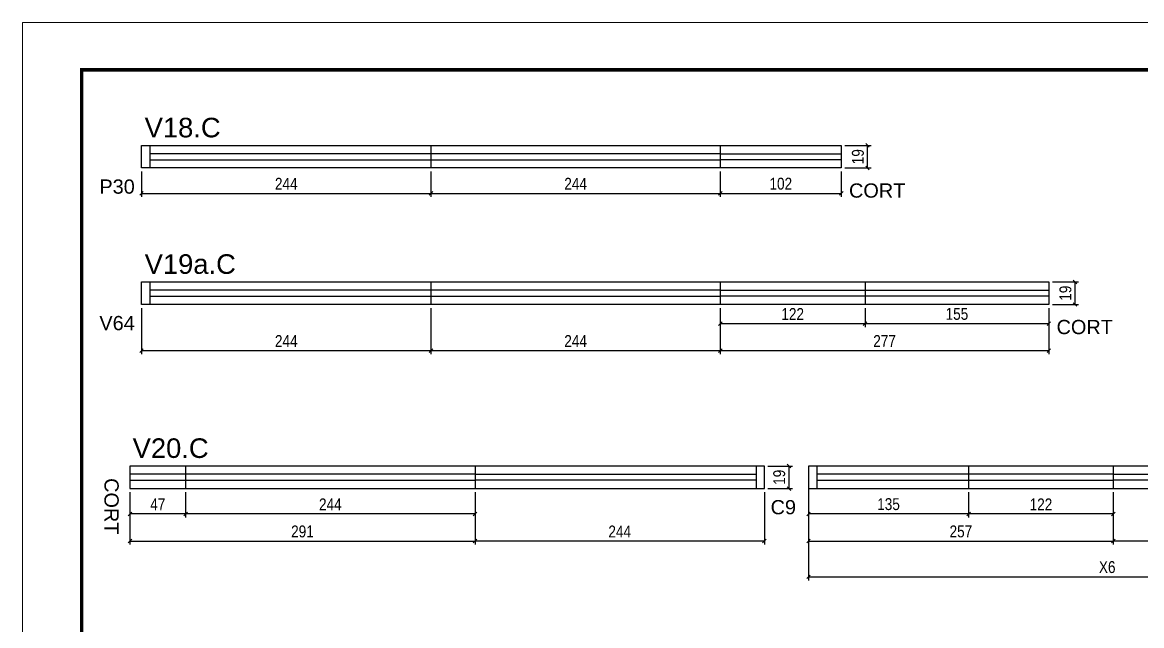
# Model space of a CAD drawing. Extents: x -1206 to 6684, y -2991 to 10691.
# Drawn here: x 3241 to 4185, y -150 to 359 of the extents above; entities that cross this region are included whole.
import ezdxf

# ---------------------------------------------------------------- set-up
doc = ezdxf.new("R2010")
doc.units = 0
doc.layers.get('0').update_dxf_attribs({"color": 50})
for name, color, linetype in [('5', 5, 'Continuous'), ('COTA', 241, 'Continuous'), ('NOMENCLATURA', 7, 'Continuous'), ('Painéis', 200, 'Continuous'), ('SARR_2.2x7', 40, 'Continuous')]:
    doc.layers.add(name, color=color, linetype=linetype)
doc.layers.add('Folhas', color=255, linetype='Continuous', lineweight=9)
doc.styles.add('COTA TECNICA', font='techl___.ttf', dxfattribs={"height": 10})
doc.styles.add('COTA TECNICA-50', font='techl___.ttf', dxfattribs={"height": 10})
doc.styles.get("Standard").update_dxf_attribs({"font": 'arial.ttf'})
doc.dimstyles.new('COTA PAINEL-50', dxfattribs={"dimtxt": 10, "dimasz": 3, "dimexe": 3, "dimexo": 3, "dimgap": 3, "dimtad": 1, "dimdec": 1, "dimzin": 9, "dimdsep": 46, "dimtxsty": 'COTA TECNICA-50', "dimblk1": 'OBLIQUE', "dimblk2": 'OBLIQUE', "dimsah": 1, "dimcen": 0.9, "dimclrd": 4, "dimclre": 4, "dimclrt": 240, "dimadec": 1, "dimazin": 3, "dimtfac": 1, "dimtdec": 1, "dimtmove": 0, "dimatfit": 3, "dimfxl": 1, "dimtolj": 1, "dimtzin": 12, "dimarcsym": 0})
doc.dimstyles.new('PAINEL', dxfattribs={"dimtxt": 10, "dimasz": 3, "dimexe": 3, "dimexo": 3, "dimgap": 3, "dimtad": 1, "dimdec": 1, "dimzin": 12, "dimdsep": 46, "dimtxsty": 'COTA TECNICA', "dimblk1": 'OBLIQUE', "dimblk2": 'OBLIQUE', "dimsah": 1, "dimcen": 0.9, "dimclrd": 4, "dimclre": 4, "dimclrt": 240, "dimadec": 1, "dimazin": 3, "dimtfac": 1, "dimtdec": 1, "dimtmove": 0, "dimatfit": 3, "dimfxl": 1, "dimtolj": 1, "dimtzin": 12, "dimarcsym": 0})

# ---------------------------------------------------------------- blocks, each defined once
blk = doc.blocks.new('9999999999')
at = {"layer": 'Folhas'}
blk.add_lwpolyline([(0, 0), (1485, 0), (1485, 1050), (0, 1050)], close=True, dxfattribs=at)
at = {"layer": 'Folhas', "color": 30, "const_width": 3}
blk.add_lwpolyline([(1396.18, 1010), (50, 1010), (50, 40), (1396.18, 40)], dxfattribs=at)
blk = doc.blocks.new('_Oblique')
at = {"color": 0, "linetype": 'ByBlock', "lineweight": -2}
blk.add_line((-0.5, -0.5), (0.5, 0.5), dxfattribs=at)
blk = doc.blocks.new('*D125')
at = {"layer": 'COTA', "color": 4, "linetype": 'ByBlock', "lineweight": -2, "transparency": 16777216}
for p, q in [((3341.95, 232.73), (3341.95, 211.32)), ((3585.95, 232.73), (3585.95, 211.32)), ((3341.95, 214.32), (3585.95, 214.32))]:
    blk.add_line(p, q, dxfattribs=at)
at = {"layer": 'Defpoints', "color": 0, "linetype": 'ByBlock', "transparency": 16777216}
for p in [(3341.95, 235.73), (3585.95, 235.73), (3585.95, 214.32)]:
    blk.add_point(p, dxfattribs=at)
at = {"layer": 'COTA', "color": 4, "linetype": 'ByBlock', "lineweight": -2, "transparency": 16777216, "xscale": 3, "yscale": 3, "zscale": 3, "rotation": 180}
blk.add_blockref('_Oblique', (3341.95, 214.32), dxfattribs=at)
at = {"layer": 'COTA', "color": 4, "linetype": 'ByBlock', "lineweight": -2, "transparency": 16777216, "xscale": 3, "yscale": 3, "zscale": 3}
blk.add_blockref('_Oblique', (3585.95, 214.32), dxfattribs=at)
at = {"layer": 'COTA', "color": 240, "linetype": 'ByBlock', "transparency": 16777216, "insert": (3463.95, 222.39), "char_height": 10, "attachment_point": 5, "style": 'COTA TECNICA-50'}
blk.add_mtext('\\A1;244', dxfattribs=at)
blk = doc.blocks.new('*D126')
at = {"layer": 'COTA', "color": 4, "linetype": 'ByBlock', "lineweight": -2, "transparency": 16777216}
for p, q in [((3585.95, 232.73), (3585.95, 211.32)), ((3829.95, 232.73), (3829.95, 211.32)), ((3585.95, 214.32), (3829.95, 214.32))]:
    blk.add_line(p, q, dxfattribs=at)
at = {"layer": 'Defpoints', "color": 0, "linetype": 'ByBlock', "transparency": 16777216}
for p in [(3585.95, 235.73), (3829.95, 235.73), (3829.95, 214.32)]:
    blk.add_point(p, dxfattribs=at)
at = {"layer": 'COTA', "color": 4, "linetype": 'ByBlock', "lineweight": -2, "transparency": 16777216, "xscale": 3, "yscale": 3, "zscale": 3, "rotation": 180}
blk.add_blockref('_Oblique', (3585.95, 214.32), dxfattribs=at)
at = {"layer": 'COTA', "color": 4, "linetype": 'ByBlock', "lineweight": -2, "transparency": 16777216, "xscale": 3, "yscale": 3, "zscale": 3}
blk.add_blockref('_Oblique', (3829.95, 214.32), dxfattribs=at)
at = {"layer": 'COTA', "color": 240, "linetype": 'ByBlock', "transparency": 16777216, "insert": (3707.95, 222.39), "char_height": 10, "attachment_point": 5, "style": 'COTA TECNICA-50'}
blk.add_mtext('\\A1;244', dxfattribs=at)
blk = doc.blocks.new('*D127')
at = {"layer": 'COTA', "color": 4, "lineweight": -2, "transparency": 16777216}
for p, q in [((3934.95, 254.73), (3957.07, 254.73)), ((3954.07, 235.73), (3954.07, 254.73)), ((3934.95, 235.73), (3957.07, 235.73))]:
    blk.add_line(p, q, dxfattribs=at)
at = {"layer": 'Defpoints', "color": 0, "transparency": 16777216}
for p in [(3931.95, 254.73), (3954.07, 254.73), (3931.95, 235.73)]:
    blk.add_point(p, dxfattribs=at)
at = {"layer": 'COTA', "color": 4, "lineweight": -2, "transparency": 16777216, "xscale": 3, "yscale": 3, "zscale": 3}
for p, rotation in [((3954.07, 254.73), 90), ((3954.07, 235.73), 270)]:
    blk.add_blockref('_Oblique', p, dxfattribs=dict(at, rotation=rotation))
at = {"layer": 'COTA', "color": 240, "transparency": 16777216, "insert": (3945.99, 245.23), "char_height": 10, "attachment_point": 5, "rotation": 90, "style": 'COTA TECNICA'}
blk.add_mtext('\\A1;19', dxfattribs=at)
blk = doc.blocks.new('*D128')
at = {"layer": 'COTA', "color": 4, "lineweight": -2, "transparency": 16777216}
for p, q in [((3829.95, 232.73), (3829.95, 211.32)), ((3931.95, 232.73), (3931.95, 211.32)), ((3829.95, 214.32), (3931.95, 214.32))]:
    blk.add_line(p, q, dxfattribs=at)
at = {"layer": 'Defpoints', "color": 0, "transparency": 16777216}
for p in [(3829.95, 235.73), (3931.95, 235.73), (3931.95, 214.32)]:
    blk.add_point(p, dxfattribs=at)
at = {"layer": 'COTA', "color": 4, "lineweight": -2, "transparency": 16777216, "xscale": 3, "yscale": 3, "zscale": 3, "rotation": 180}
blk.add_blockref('_Oblique', (3829.95, 214.32), dxfattribs=at)
at = {"layer": 'COTA', "color": 4, "lineweight": -2, "transparency": 16777216, "xscale": 3, "yscale": 3, "zscale": 3}
blk.add_blockref('_Oblique', (3931.95, 214.32), dxfattribs=at)
at = {"layer": 'COTA', "color": 240, "transparency": 16777216, "insert": (3880.95, 222.42), "char_height": 10, "attachment_point": 5, "style": 'COTA TECNICA-50'}
blk.add_mtext('\\A1;102', dxfattribs=at)
blk = doc.blocks.new('*D130')
at = {"layer": 'COTA', "color": 4, "linetype": 'ByBlock', "lineweight": -2, "transparency": 16777216}
for p, q in [((3341.95, 117.64), (3341.95, 78.73)), ((3585.95, 117.64), (3585.95, 78.73)), ((3341.95, 81.73), (3585.95, 81.73))]:
    blk.add_line(p, q, dxfattribs=at)
at = {"layer": 'Defpoints', "color": 0, "linetype": 'ByBlock', "transparency": 16777216}
for p in [(3341.95, 120.64), (3585.95, 120.64), (3585.95, 81.73)]:
    blk.add_point(p, dxfattribs=at)
at = {"layer": 'COTA', "color": 4, "linetype": 'ByBlock', "lineweight": -2, "transparency": 16777216, "xscale": 3, "yscale": 3, "zscale": 3, "rotation": 180}
blk.add_blockref('_Oblique', (3341.95, 81.73), dxfattribs=at)
at = {"layer": 'COTA', "color": 4, "linetype": 'ByBlock', "lineweight": -2, "transparency": 16777216, "xscale": 3, "yscale": 3, "zscale": 3}
blk.add_blockref('_Oblique', (3585.95, 81.73), dxfattribs=at)
at = {"layer": 'COTA', "color": 240, "linetype": 'ByBlock', "transparency": 16777216, "insert": (3463.95, 89.8), "char_height": 10, "attachment_point": 5, "style": 'COTA TECNICA-50'}
blk.add_mtext('\\A1;244', dxfattribs=at)
blk = doc.blocks.new('*D131')
at = {"layer": 'COTA', "color": 4, "linetype": 'ByBlock', "lineweight": -2, "transparency": 16777216}
for p, q in [((3585.95, 117.64), (3585.95, 78.73)), ((3829.95, 117.64), (3829.95, 78.73)), ((3585.95, 81.73), (3829.95, 81.73))]:
    blk.add_line(p, q, dxfattribs=at)
at = {"layer": 'Defpoints', "color": 0, "linetype": 'ByBlock', "transparency": 16777216}
for p in [(3585.95, 120.64), (3829.95, 120.64), (3829.95, 81.73)]:
    blk.add_point(p, dxfattribs=at)
at = {"layer": 'COTA', "color": 4, "linetype": 'ByBlock', "lineweight": -2, "transparency": 16777216, "xscale": 3, "yscale": 3, "zscale": 3, "rotation": 180}
blk.add_blockref('_Oblique', (3585.95, 81.73), dxfattribs=at)
at = {"layer": 'COTA', "color": 4, "linetype": 'ByBlock', "lineweight": -2, "transparency": 16777216, "xscale": 3, "yscale": 3, "zscale": 3}
blk.add_blockref('_Oblique', (3829.95, 81.73), dxfattribs=at)
at = {"layer": 'COTA', "color": 240, "linetype": 'ByBlock', "transparency": 16777216, "insert": (3707.95, 89.8), "char_height": 10, "attachment_point": 5, "style": 'COTA TECNICA-50'}
blk.add_mtext('\\A1;244', dxfattribs=at)
blk = doc.blocks.new('*D132')
at = {"layer": 'COTA', "color": 4, "lineweight": -2, "transparency": 16777216}
for p, q in [((4109.95, 139.64), (4132.07, 139.64)), ((4129.07, 120.64), (4129.07, 139.64)), ((4109.95, 120.64), (4132.07, 120.64))]:
    blk.add_line(p, q, dxfattribs=at)
at = {"layer": 'Defpoints', "color": 0, "transparency": 16777216}
for p in [(4106.95, 139.64), (4129.07, 139.64), (4106.95, 120.64)]:
    blk.add_point(p, dxfattribs=at)
at = {"layer": 'COTA', "color": 4, "lineweight": -2, "transparency": 16777216, "xscale": 3, "yscale": 3, "zscale": 3}
for p, rotation in [((4129.07, 139.64), 90), ((4129.07, 120.64), 270)]:
    blk.add_blockref('_Oblique', p, dxfattribs=dict(at, rotation=rotation))
at = {"layer": 'COTA', "color": 240, "transparency": 16777216, "insert": (4120.99, 130.14), "char_height": 10, "attachment_point": 5, "rotation": 90, "style": 'COTA TECNICA'}
blk.add_mtext('\\A1;19', dxfattribs=at)
blk = doc.blocks.new('*D129')
at = {"layer": 'COTA', "color": 4, "lineweight": -2, "transparency": 16777216}
for p, q in [((3829.95, 117.64), (3829.95, 78.73)), ((4106.95, 117.64), (4106.95, 78.73)), ((3829.95, 81.73), (4106.95, 81.73))]:
    blk.add_line(p, q, dxfattribs=at)
at = {"layer": 'Defpoints', "color": 0, "transparency": 16777216}
for p in [(3829.95, 120.64), (4106.95, 120.64), (4106.95, 81.73)]:
    blk.add_point(p, dxfattribs=at)
at = {"layer": 'COTA', "color": 4, "lineweight": -2, "transparency": 16777216, "xscale": 3, "yscale": 3, "zscale": 3, "rotation": 180}
blk.add_blockref('_Oblique', (3829.95, 81.73), dxfattribs=at)
at = {"layer": 'COTA', "color": 4, "lineweight": -2, "transparency": 16777216, "xscale": 3, "yscale": 3, "zscale": 3}
blk.add_blockref('_Oblique', (4106.95, 81.73), dxfattribs=at)
at = {"layer": 'COTA', "color": 240, "transparency": 16777216, "insert": (3968.45, 89.8), "char_height": 10, "attachment_point": 5, "style": 'COTA TECNICA-50'}
blk.add_mtext('\\A1;277', dxfattribs=at)
blk = doc.blocks.new('*D133')
at = {"layer": 'COTA', "color": 4, "lineweight": -2, "transparency": 16777216}
for p, q in [((3829.95, 117.64), (3829.95, 101.51)), ((3951.95, 117.64), (3951.95, 101.51)), ((3829.95, 104.51), (3951.95, 104.51))]:
    blk.add_line(p, q, dxfattribs=at)
at = {"layer": 'Defpoints', "color": 0, "transparency": 16777216}
for p in [(3829.95, 120.64), (3951.95, 120.64), (3951.95, 104.51)]:
    blk.add_point(p, dxfattribs=at)
at = {"layer": 'COTA', "color": 4, "lineweight": -2, "transparency": 16777216, "xscale": 3, "yscale": 3, "zscale": 3, "rotation": 180}
blk.add_blockref('_Oblique', (3829.95, 104.51), dxfattribs=at)
at = {"layer": 'COTA', "color": 4, "lineweight": -2, "transparency": 16777216, "xscale": 3, "yscale": 3, "zscale": 3}
blk.add_blockref('_Oblique', (3951.95, 104.51), dxfattribs=at)
at = {"layer": 'COTA', "color": 240, "transparency": 16777216, "insert": (3890.95, 112.57), "char_height": 10, "attachment_point": 5, "style": 'COTA TECNICA-50'}
blk.add_mtext('\\A1;122', dxfattribs=at)
blk = doc.blocks.new('*D134')
at = {"layer": 'COTA', "color": 4, "lineweight": -2, "transparency": 16777216}
for p, q in [((3951.95, 117.64), (3951.95, 101.51)), ((4106.95, 117.64), (4106.95, 101.51)), ((3951.95, 104.51), (4106.95, 104.51))]:
    blk.add_line(p, q, dxfattribs=at)
at = {"layer": 'Defpoints', "color": 0, "transparency": 16777216}
for p in [(3951.95, 120.64), (4106.95, 120.64), (4106.95, 104.51)]:
    blk.add_point(p, dxfattribs=at)
at = {"layer": 'COTA', "color": 4, "lineweight": -2, "transparency": 16777216, "xscale": 3, "yscale": 3, "zscale": 3, "rotation": 180}
blk.add_blockref('_Oblique', (3951.95, 104.51), dxfattribs=at)
at = {"layer": 'COTA', "color": 4, "lineweight": -2, "transparency": 16777216, "xscale": 3, "yscale": 3, "zscale": 3}
blk.add_blockref('_Oblique', (4106.95, 104.51), dxfattribs=at)
at = {"layer": 'COTA', "color": 240, "transparency": 16777216, "insert": (4029.45, 112.62), "char_height": 10, "attachment_point": 5, "style": 'COTA TECNICA-50'}
blk.add_mtext('\\A1;155', dxfattribs=at)
blk = doc.blocks.new('*D136')
at = {"layer": 'COTA', "color": 4, "linetype": 'ByBlock', "lineweight": -2, "transparency": 16777216}
for p, q in [((3623.12, -37.61), (3623.12, -81.92)), ((3867.12, -37.61), (3867.12, -81.92)), ((3867.12, -78.92), (3623.12, -78.92))]:
    blk.add_line(p, q, dxfattribs=at)
at = {"layer": 'Defpoints', "color": 0, "linetype": 'ByBlock', "transparency": 16777216}
for p in [(3623.12, -34.61), (3867.12, -34.61), (3623.12, -78.92)]:
    blk.add_point(p, dxfattribs=at)
at = {"layer": 'COTA', "color": 4, "linetype": 'ByBlock', "lineweight": -2, "transparency": 16777216, "xscale": 3, "yscale": 3, "zscale": 3, "rotation": 180}
blk.add_blockref('_Oblique', (3623.12, -78.92), dxfattribs=at)
at = {"layer": 'COTA', "color": 4, "linetype": 'ByBlock', "lineweight": -2, "transparency": 16777216, "xscale": 3, "yscale": 3, "zscale": 3}
blk.add_blockref('_Oblique', (3867.12, -78.92), dxfattribs=at)
at = {"layer": 'COTA', "color": 240, "linetype": 'ByBlock', "transparency": 16777216, "insert": (3745.12, -70.85), "char_height": 10, "attachment_point": 5, "style": 'COTA TECNICA-50'}
blk.add_mtext('\\A1;244', dxfattribs=at)
blk = doc.blocks.new('*D137')
at = {"layer": 'COTA', "color": 4, "linetype": 'ByBlock', "lineweight": -2, "transparency": 16777216}
for p, q in [((3379.12, -37.61), (3379.12, -59.02)), ((3623.12, -37.61), (3623.12, -59.02)), ((3623.12, -56.02), (3379.12, -56.02))]:
    blk.add_line(p, q, dxfattribs=at)
at = {"layer": 'Defpoints', "color": 0, "linetype": 'ByBlock', "transparency": 16777216}
for p in [(3379.12, -34.61), (3623.12, -34.61), (3379.12, -56.02)]:
    blk.add_point(p, dxfattribs=at)
at = {"layer": 'COTA', "color": 4, "linetype": 'ByBlock', "lineweight": -2, "transparency": 16777216, "xscale": 3, "yscale": 3, "zscale": 3, "rotation": 180}
blk.add_blockref('_Oblique', (3379.12, -56.02), dxfattribs=at)
at = {"layer": 'COTA', "color": 4, "linetype": 'ByBlock', "lineweight": -2, "transparency": 16777216, "xscale": 3, "yscale": 3, "zscale": 3}
blk.add_blockref('_Oblique', (3623.12, -56.02), dxfattribs=at)
at = {"layer": 'COTA', "color": 240, "linetype": 'ByBlock', "transparency": 16777216, "insert": (3501.12, -47.95), "char_height": 10, "attachment_point": 5, "style": 'COTA TECNICA-50'}
blk.add_mtext('\\A1;244', dxfattribs=at)
blk = doc.blocks.new('*D135')
at = {"layer": 'COTA', "color": 4, "lineweight": -2, "transparency": 16777216}
for p, q in [((3332.12, -37.61), (3332.12, -59.02)), ((3379.12, -37.61), (3379.12, -59.02)), ((3379.12, -56.02), (3332.12, -56.02))]:
    blk.add_line(p, q, dxfattribs=at)
at = {"layer": 'Defpoints', "color": 0, "transparency": 16777216}
for p in [(3332.12, -34.61), (3379.12, -34.61), (3332.12, -56.02)]:
    blk.add_point(p, dxfattribs=at)
at = {"layer": 'COTA', "color": 4, "lineweight": -2, "transparency": 16777216, "xscale": 3, "yscale": 3, "zscale": 3, "rotation": 180}
blk.add_blockref('_Oblique', (3332.12, -56.02), dxfattribs=at)
at = {"layer": 'COTA', "color": 4, "lineweight": -2, "transparency": 16777216, "xscale": 3, "yscale": 3, "zscale": 3}
blk.add_blockref('_Oblique', (3379.12, -56.02), dxfattribs=at)
at = {"layer": 'COTA', "color": 240, "transparency": 16777216, "insert": (3355.62, -47.95), "char_height": 10, "attachment_point": 5, "style": 'COTA TECNICA-50'}
blk.add_mtext('\\A1;47', dxfattribs=at)
blk = doc.blocks.new('*D138')
at = {"layer": 'COTA', "color": 4, "lineweight": -2, "transparency": 16777216}
for p, q in [((3332.12, -51.32), (3332.12, -81.92)), ((3623.12, -51.32), (3623.12, -81.92)), ((3332.12, -78.92), (3623.12, -78.92))]:
    blk.add_line(p, q, dxfattribs=at)
at = {"layer": 'Defpoints', "color": 0, "transparency": 16777216}
for p in [(3332.12, -48.32), (3623.12, -48.32), (3623.12, -78.92)]:
    blk.add_point(p, dxfattribs=at)
at = {"layer": 'COTA', "color": 4, "lineweight": -2, "transparency": 16777216, "xscale": 3, "yscale": 3, "zscale": 3, "rotation": 180}
blk.add_blockref('_Oblique', (3332.12, -78.92), dxfattribs=at)
at = {"layer": 'COTA', "color": 4, "lineweight": -2, "transparency": 16777216, "xscale": 3, "yscale": 3, "zscale": 3}
blk.add_blockref('_Oblique', (3623.12, -78.92), dxfattribs=at)
at = {"layer": 'COTA', "color": 240, "transparency": 16777216, "insert": (3477.62, -70.83), "char_height": 10, "attachment_point": 5, "style": 'COTA TECNICA-50'}
blk.add_mtext('\\A1;291', dxfattribs=at)
blk = doc.blocks.new('*D140')
at = {"layer": 'COTA', "color": 4, "linetype": 'ByBlock', "lineweight": -2, "transparency": 16777216}
for p, q in [((4161.29, -37.61), (4161.29, -81.92)), ((4405.29, -37.61), (4405.29, -81.92)), ((4405.29, -78.92), (4161.29, -78.92))]:
    blk.add_line(p, q, dxfattribs=at)
at = {"layer": 'Defpoints', "color": 0, "linetype": 'ByBlock', "transparency": 16777216}
for p in [(4161.29, -34.61), (4405.29, -34.61), (4161.29, -78.92)]:
    blk.add_point(p, dxfattribs=at)
at = {"layer": 'COTA', "color": 4, "linetype": 'ByBlock', "lineweight": -2, "transparency": 16777216, "xscale": 3, "yscale": 3, "zscale": 3, "rotation": 180}
blk.add_blockref('_Oblique', (4161.29, -78.92), dxfattribs=at)
at = {"layer": 'COTA', "color": 4, "linetype": 'ByBlock', "lineweight": -2, "transparency": 16777216, "xscale": 3, "yscale": 3, "zscale": 3}
blk.add_blockref('_Oblique', (4405.29, -78.92), dxfattribs=at)
at = {"layer": 'COTA', "color": 240, "linetype": 'ByBlock', "transparency": 16777216, "insert": (4283.29, -70.85), "char_height": 10, "attachment_point": 5, "style": 'COTA TECNICA-50'}
blk.add_mtext('\\A1;244', dxfattribs=at)
blk = doc.blocks.new('*D141')
at = {"layer": 'COTA', "color": 4, "linetype": 'ByBlock', "lineweight": -2, "transparency": 16777216}
for p, q in [((4039.29, -37.61), (4039.29, -59.02)), ((4161.29, -37.61), (4161.29, -59.02)), ((4161.29, -56.02), (4039.29, -56.02))]:
    blk.add_line(p, q, dxfattribs=at)
at = {"layer": 'Defpoints', "color": 0, "linetype": 'ByBlock', "transparency": 16777216}
for p in [(4039.29, -34.61), (4161.29, -34.61), (4039.29, -56.02)]:
    blk.add_point(p, dxfattribs=at)
at = {"layer": 'COTA', "color": 4, "linetype": 'ByBlock', "lineweight": -2, "transparency": 16777216, "xscale": 3, "yscale": 3, "zscale": 3, "rotation": 180}
blk.add_blockref('_Oblique', (4039.29, -56.02), dxfattribs=at)
at = {"layer": 'COTA', "color": 4, "linetype": 'ByBlock', "lineweight": -2, "transparency": 16777216, "xscale": 3, "yscale": 3, "zscale": 3}
blk.add_blockref('_Oblique', (4161.29, -56.02), dxfattribs=at)
at = {"layer": 'COTA', "color": 240, "linetype": 'ByBlock', "transparency": 16777216, "insert": (4100.29, -47.96), "char_height": 10, "attachment_point": 5, "style": 'COTA TECNICA-50'}
blk.add_mtext('\\A1;122', dxfattribs=at)
blk = doc.blocks.new('*D142')
at = {"layer": 'COTA', "color": 4, "lineweight": -2, "transparency": 16777216}
for p, q in [((3904.29, -37.61), (3904.29, -59.02)), ((4039.29, -37.61), (4039.29, -59.02)), ((4039.29, -56.02), (3904.29, -56.02))]:
    blk.add_line(p, q, dxfattribs=at)
at = {"layer": 'Defpoints', "color": 0, "transparency": 16777216}
for p in [(3904.29, -34.61), (4039.29, -34.61), (3904.29, -56.02)]:
    blk.add_point(p, dxfattribs=at)
at = {"layer": 'COTA', "color": 4, "lineweight": -2, "transparency": 16777216, "xscale": 3, "yscale": 3, "zscale": 3, "rotation": 180}
blk.add_blockref('_Oblique', (3904.29, -56.02), dxfattribs=at)
at = {"layer": 'COTA', "color": 4, "lineweight": -2, "transparency": 16777216, "xscale": 3, "yscale": 3, "zscale": 3}
blk.add_blockref('_Oblique', (4039.29, -56.02), dxfattribs=at)
at = {"layer": 'COTA', "color": 240, "transparency": 16777216, "insert": (3971.79, -47.8), "char_height": 10, "attachment_point": 5, "style": 'COTA TECNICA-50'}
blk.add_mtext('\\A1;135', dxfattribs=at)
blk = doc.blocks.new('*D143')
at = {"layer": 'COTA', "color": 4, "lineweight": -2, "transparency": 16777216}
for p, q in [((4405.29, -28.11), (4405.29, -112.01)), ((3904.29, -30.61), (3904.29, -112.01)), ((3904.29, -109.01), (4405.29, -109.01))]:
    blk.add_line(p, q, dxfattribs=at)
at = {"layer": 'Defpoints', "color": 0, "transparency": 16777216}
for p in [(3904.29, -27.61), (4405.29, -25.11), (4405.29, -109.01)]:
    blk.add_point(p, dxfattribs=at)
at = {"layer": 'COTA', "color": 4, "lineweight": -2, "transparency": 16777216, "xscale": 3, "yscale": 3, "zscale": 3, "rotation": 180}
blk.add_blockref('_Oblique', (3904.29, -109.01), dxfattribs=at)
at = {"layer": 'COTA', "color": 4, "lineweight": -2, "transparency": 16777216, "xscale": 3, "yscale": 3, "zscale": 3}
blk.add_blockref('_Oblique', (4405.29, -109.01), dxfattribs=at)
at = {"layer": 'COTA', "color": 240, "transparency": 16777216, "insert": (4156.16, -100.91), "char_height": 10, "attachment_point": 5, "style": 'COTA TECNICA-50'}
blk.add_mtext('\\A1;X6', dxfattribs=at)
blk = doc.blocks.new('*D139')
at = {"layer": 'COTA', "color": 4, "lineweight": -2, "transparency": 16777216}
for p, q in [((3904.29, -51.32), (3904.29, -81.92)), ((4161.29, -51.32), (4161.29, -81.92)), ((3904.29, -78.92), (4161.29, -78.92))]:
    blk.add_line(p, q, dxfattribs=at)
at = {"layer": 'Defpoints', "color": 0, "transparency": 16777216}
for p in [(3904.29, -48.32), (4161.29, -48.32), (4161.29, -78.92)]:
    blk.add_point(p, dxfattribs=at)
at = {"layer": 'COTA', "color": 4, "lineweight": -2, "transparency": 16777216, "xscale": 3, "yscale": 3, "zscale": 3, "rotation": 180}
blk.add_blockref('_Oblique', (3904.29, -78.92), dxfattribs=at)
at = {"layer": 'COTA', "color": 4, "lineweight": -2, "transparency": 16777216, "xscale": 3, "yscale": 3, "zscale": 3}
blk.add_blockref('_Oblique', (4161.29, -78.92), dxfattribs=at)
at = {"layer": 'COTA', "color": 240, "transparency": 16777216, "insert": (4032.79, -70.81), "char_height": 10, "attachment_point": 5, "style": 'COTA TECNICA-50'}
blk.add_mtext('\\A1;257', dxfattribs=at)
blk = doc.blocks.new('*D418')
at = {"layer": 'COTA', "color": 4, "lineweight": -2, "transparency": 16777216}
for p, q in [((3870.12, -15.61), (3890.78, -15.61)), ((3887.78, -15.61), (3887.78, -34.61)), ((3870.12, -34.61), (3890.78, -34.61))]:
    blk.add_line(p, q, dxfattribs=at)
at = {"layer": 'Defpoints', "color": 0, "transparency": 16777216}
for p in [(3867.12, -15.61), (3867.12, -34.61), (3887.78, -34.61)]:
    blk.add_point(p, dxfattribs=at)
at = {"layer": 'COTA', "color": 4, "lineweight": -2, "transparency": 16777216, "xscale": 3, "yscale": 3, "zscale": 3}
for p, rotation in [((3887.78, -15.61), 90), ((3887.78, -34.61), 270)]:
    blk.add_blockref('_Oblique', p, dxfattribs=dict(at, rotation=rotation))
at = {"layer": 'COTA', "color": 240, "transparency": 16777216, "insert": (3879.69, -25.11), "char_height": 10, "attachment_point": 5, "rotation": 90, "style": 'COTA TECNICA-50'}
blk.add_mtext('\\A1;19', dxfattribs=at)

msp = doc.modelspace()

# ---------------------------------------------------------------- linework, layer by layer
at = {"layer": 'Painéis'}
for p, q in [((3341.954, 235.733), (3341.954, 254.733)), ((3341.954, 254.733), (3931.954, 254.733)), ((3585.954, 254.733), (3585.954, 235.733)), ((3829.954, 254.733), (3829.954, 235.733)), ((3931.954, 254.733), (3931.954, 235.733)), ((3585.954, 235.733), (3341.954, 235.733)), ((3931.954, 235.733), (3585.954, 235.733)), ((3341.954, 120.636), (3341.954, 139.636)), ((3341.954, 139.636), (4106.954, 139.636)), ((3585.954, 139.636), (3585.954, 120.636)), ((3829.954, 139.636), (3829.954, 120.636)), ((3951.954, 139.636), (3951.954, 120.636)), ((4106.954, 139.636), (4106.954, 120.636)), ((3585.954, 120.636), (3341.954, 120.636)), ((4106.954, 120.636), (3585.954, 120.636)), ((3867.122, -15.61), (3332.122, -15.61)), ((3332.122, -15.61), (3332.122, -34.61)), ((3379.122, -15.61), (3379.122, -34.61)), ((3623.122, -15.61), (3623.122, -34.61)), ((3867.122, -34.61), (3867.122, -15.61)), ((4405.29, -15.61), (3904.29, -15.61)), ((3904.29, -15.61), (3904.29, -34.61)), ((4039.29, -15.61), (4039.29, -34.61)), ((4161.29, -15.61), (4161.29, -34.61)), ((3332.122, -34.61), (3623.122, -34.61)), ((3623.122, -34.61), (3867.122, -34.61)), ((3904.29, -34.61), (4161.29, -34.61)), ((4161.29, -34.61), (4405.29, -34.61))]:
    msp.add_line(p, q, dxfattribs=at)
at = {"layer": 'SARR_2.2x7', "linetype": 'Continuous'}
for p, q in [((3348.954, 254.733), (3348.954, 235.733)), ((3585.954, 247.733), (3348.954, 247.733)), ((3829.954, 247.733), (3585.954, 247.733)), ((3829.954, 247.733), (3931.954, 247.733)), ((3348.954, 242.733), (3585.954, 242.733)), ((3585.954, 242.733), (3829.954, 242.733)), ((3931.954, 242.733), (3829.954, 242.733)), ((3348.954, 139.636), (3348.954, 120.636)), ((3585.954, 132.636), (3348.954, 132.636)), ((3829.954, 132.636), (3585.954, 132.636)), ((3829.954, 132.636), (4106.954, 132.636)), ((3348.954, 127.636), (3585.954, 127.636)), ((3585.954, 127.636), (3829.954, 127.636)), ((4106.954, 127.636), (3829.954, 127.636)), ((3860.122, -15.61), (3860.122, -34.61)), ((3911.29, -15.61), (3911.29, -34.61)), ((3623.122, -22.61), (3332.122, -22.61)), ((3332.122, -27.61), (3623.122, -27.61)), ((3623.122, -22.61), (3860.122, -22.61)), ((3860.122, -27.61), (3623.122, -27.61)), ((4161.29, -22.61), (3911.29, -22.61)), ((3911.29, -27.61), (4161.29, -27.61)), ((4161.29, -22.61), (4398.29, -22.61)), ((4398.29, -27.61), (4161.29, -27.61))]:
    msp.add_line(p, q, dxfattribs=at)

# ---------------------------------------------------------------- block references
at = {"layer": 'Folhas'}
msp.add_blockref('9999999999', (3241.471, -691.496), dxfattribs=at)

# ---------------------------------------------------------------- texts
at = {"layer": '5', "linetype": 'Continuous'}
for s, rotation, p in [('P30', 359.999964, (3306.402, 214.039)), ('CORT', 359.999964, (3938.457, 210.707)), ('V64', 359.999964, (3306.402, 98.943)), ('CORT', 359.999964, (4113.457, 95.611)), ('CORT', 270.000036, (3310.67, -25.82)), ('C9', 0.000036, (3872.355, -56.304))]:
    msp.add_text(s, height=12, rotation=rotation, dxfattribs=at).set_placement(p)
at = {"layer": 'NOMENCLATURA', "linetype": 'Continuous'}
for s, p in [('V18.C', (3344.588, 261.556)), ('V19a.C', (3344.588, 146.46)), ('V20.C', (3334.45, -8.786))]:
    msp.add_text(s, height=16.5, dxfattribs=at).set_placement(p)

# ---------------------------------------------------------------- dimensions: what is measured, and where the dimension line sits
at = {"layer": 'COTA'}
for base, p1, p2, angle, dimstyle, picture, middle in [((3954.074, 254.733), (3931.954, 235.733), (3931.954, 254.733), 90, 'PAINEL', '*D127', (3945.986, 245.233)), ((4129.074, 139.636), (4106.954, 120.636), (4106.954, 139.636), 90, 'PAINEL', '*D132', (4120.986, 130.136)), ((3887.782, -34.61), (3867.122, -15.61), (3867.122, -34.61), 90, 'COTA PAINEL-50', '*D418', (3879.694, -25.11)), ((3332.122, -56.021), (3379.122, -34.61), (3332.122, -34.61), 180, 'COTA PAINEL-50', '*D135', (3355.622, -47.948)), ((3904.29, -56.021), (4039.29, -34.61), (3904.29, -34.61), 180, 'COTA PAINEL-50', '*D142', (3971.79, -47.802))]:
    dim = msp.add_linear_dim(base=base, p1=p1, p2=p2, angle=angle, dimstyle=dimstyle, dxfattribs=at)
    dim.commit()
    dim.dimension.update_dxf_attribs({"geometry": picture, "text_midpoint": middle})
at = {"layer": 'COTA', "color": 1, "linetype": 'ByBlock'}
for base, p1, p2, picture, middle in [((3585.954, 214.321), (3341.954, 235.733), (3585.954, 235.733), '*D125', (3463.954, 222.394)), ((3829.954, 214.321), (3585.954, 235.733), (3829.954, 235.733), '*D126', (3707.954, 222.394)), ((3585.954, 81.728), (3341.954, 120.636), (3585.954, 120.636), '*D130', (3463.954, 89.801)), ((3829.954, 81.728), (3585.954, 120.636), (3829.954, 120.636), '*D131', (3707.954, 89.801))]:
    dim = msp.add_linear_dim(base=base, p1=p1, p2=p2, dimstyle='COTA PAINEL-50', override={"dimarcsym": 1}, dxfattribs=at)
    dim.commit()
    dim.dimension.update_dxf_attribs({"geometry": picture, "text_midpoint": middle})
at = {"layer": 'COTA'}
for base, p1, p2, picture, middle in [((3931.954, 214.321), (3829.954, 235.733), (3931.954, 235.733), '*D128', (3880.954, 222.423)), ((4106.954, 81.728), (3829.954, 120.636), (4106.954, 120.636), '*D129', (3968.454, 89.801)), ((3951.954, 104.512), (3829.954, 120.636), (3951.954, 120.636), '*D133', (3890.954, 112.571)), ((3623.122, -78.921), (3332.122, -48.316), (3623.122, -48.316), '*D138', (3477.622, -70.834)), ((4161.29, -78.921), (3904.29, -48.316), (4161.29, -48.316), '*D139', (4032.79, -70.812))]:
    dim = msp.add_linear_dim(base=base, p1=p1, p2=p2, dimstyle='COTA PAINEL-50', dxfattribs=at)
    dim.commit()
    dim.dimension.update_dxf_attribs({"geometry": picture, "text_midpoint": middle})
dim = msp.add_linear_dim(base=(4106.954, 104.512), p1=(3951.954, 120.636), p2=(4106.954, 120.636), dimstyle='COTA PAINEL-50', override={"dimtmove": 1}, dxfattribs=at)
dim.commit()
dim.dimension.update_dxf_attribs({"geometry": '*D134', "text_midpoint": (4029.454, 112.622)})
dim = msp.add_linear_dim(base=(4405.29, -109.008), p1=(3904.29, -27.61), p2=(4405.29, -25.11), text='X6', dimstyle='COTA PAINEL-50', dxfattribs=at)
dim.commit()
dim.dimension.update_dxf_attribs({"geometry": '*D143', "text_midpoint": (4156.16, -109.008), "dimtype": 160})
at = {"layer": 'COTA', "color": 1, "linetype": 'ByBlock'}
for base, p1, p2, picture, middle in [((3379.122, -56.021), (3623.122, -34.61), (3379.122, -34.61), '*D137', (3501.122, -47.948)), ((3623.122, -78.921), (3867.122, -34.61), (3623.122, -34.61), '*D136', (3745.122, -70.848)), ((4039.29, -56.021), (4161.29, -34.61), (4039.29, -34.61), '*D141', (4100.29, -47.963)), ((4161.29, -78.921), (4405.29, -34.61), (4161.29, -34.61), '*D140', (4283.29, -70.848))]:
    dim = msp.add_linear_dim(base=base, p1=p1, p2=p2, angle=180, dimstyle='COTA PAINEL-50', override={"dimarcsym": 1}, dxfattribs=at)
    dim.commit()
    dim.dimension.update_dxf_attribs({"geometry": picture, "text_midpoint": middle})

doc.saveas('drawing.dxf')
